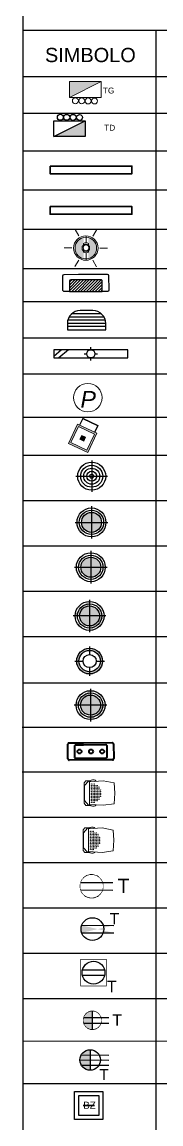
# Model space of a CAD drawing. Header units: metres. Extents: x -17 to 101, y 0 to 79.
# Drawn here: x 90.8 to 92.02, y 9.51 to 19.25 of the extents above; entities that cross this region are included whole.
import ezdxf
from ezdxf.enums import TextEntityAlignment as Align
from ezdxf.lldxf.tags import DXFTag

# ---------------------------------------------------------------- set-up
doc = ezdxf.new("R2010")
doc.units = ezdxf.units.M
doc.set_wipeout_variables(frame=1)
doc.linetypes.add('CONTINUA', pattern=[0])
doc.linetypes.add('HIDDEN2', pattern=[0.1875, 0.125, -0.0625])
for name, color, linetype in [('.', 40, 'Continuous'), ('IE-LEYENDA', 142, 'Continuous'), ('RED DE HUMO', 32, 'ACI')]:
    doc.layers.add(name, color=color, linetype=linetype)
for name, color, linetype, lineweight in [('A-DOOR', 31, 'Continuous', 18), ('ALUMBRADO', 1, 'Continuous', 30), ('alumbrado exterior', 3, 'Continuous', 15), ('Artefactos', 1, 'Continuous', 9), ('Capa1', 7, 'Continuous', 5), ('circ-alumb', 4, 'Continuous', 35), ('IE_ALIMENTADORES', 5, 'Continuous', 30), ('ROTULO', 253, 'Continuous', 0), ('TOMACORRIENTE', 5, 'HIDDEN2', 30)]:
    doc.layers.add(name, color=color, linetype=linetype, lineweight=lineweight)
doc.styles.add('ESC50', font='', dxfattribs={"height": 0.05})
doc.styles.get("Standard").update_dxf_attribs({"font": 'arial.ttf'})
doc.styles.add('style1', font='arial.ttf', dxfattribs={"height": 0.35})
doc.styles.get('ESC50').set_extended_font_data('Arial', italic=True)
tags = doc.linetypes.add('ACI', pattern='A,0.5,-0.2,["ACI",Standard,S=0.1,R=0,X=-0.1,Y=-0.05],-0.25', length=0.95).pattern_tags.tags
tags[6] = DXFTag(74, 10)

# ---------------------------------------------------------------- blocks, each defined once
blk = doc.blocks.new('TD ALUMBRADO 1')
at = {"layer": 'ALUMBRADO'}
h = blk.add_hatch(color=256, dxfattribs=at)
h.dxf.hatch_style = 1
h.paths.add_polyline_path([(-0.5, 0), (0, 0.25), (0, 0)])
at = {"layer": 'ALUMBRADO', "color": 5}
for points in [[(-0.5, 0), (0, 0.25), (0, 0), (-0.5, 0)], [(-0.5, 0), (-0.5, 0.25), (0, 0.25), (0, 0), (-0.5, 0)]]:
    blk.add_lwpolyline(points, dxfattribs=at)
for centre in [(-0.396537622926644, 0.3074199967925324), (-0.2949788085725231, 0.3065225337097672), (-0.1934199942184023, 0.3056250706260926), (-0.09186117986428144, 0.3047276075428726)]:
    blk.add_circle(centre, 0.04729619983800148, dxfattribs=at)
blk = doc.blocks.new('ADOSADO')
at = {"color": 1, "lineweight": 25}
blk.add_wipeout([(-0.6299999999998818, 0.01500000000002788), (0.6400000000001091, 0.01500000000002788), (0.640000000000109, 0.15499999999997316), (-0.6299999999998818, 0.15499999999997316)], dxfattribs=at).dxf.layer = 'ALUMBRADO'
at = {"layer": 'ALUMBRADO', "lineweight": 25}
for points in [[(0.005000000000113696, 0.1548397513166244), (0.005000000000113703, 0.2007146317242774)], [(-0.4959400231371216, 0.1549999999999728), (-0.6299999999998818, 0.04090080989395585)], [(-0.3793544383481735, 0.1549999999999728), (-0.543846375086201, 0.0150000000000273)], [(-0.1107146317241639, 0.08499999999999988), (-0.06483975131651082, 0.08499999999999988)], [(0.005000000000113679, -0.03071463172427767), (0.005000000000113678, 0.0151602486833754)], [(0.0748397513167382, 0.08499999999999991), (0.1207146317243912, 0.08499999999999988)]]:
    blk.add_lwpolyline(points, dxfattribs=at)
at = {"layer": 'ALUMBRADO', "color": 1, "lineweight": 25}
blk.add_lwpolyline([(-0.6299999999998818, 0.0150000000000273), (0.6400000000001091, 0.0150000000000273), (0.6400000000001091, 0.1549999999999727), (-0.6299999999998818, 0.1549999999999727)], close=True, dxfattribs=at)
at = {"layer": 'ALUMBRADO', "lineweight": 25}
blk.add_circle((0.005000000000113691, 0.08499999999999991), 0.06983975131662451, dxfattribs=at)
blk = doc.blocks.new('Tomacorriente con puesta a tierra')
at = {"layer": 'TOMACORRIENTE'}
blk.add_lwpolyline([(0.1110377097752152, 0.03787500199721568), (0.106470417827971, 0.04927411994091102), (0.1007366137026362, 0.06013338031526125), (0.09389911815708374, 0.07033380679115865), (0.0860328442233485, 0.07976364136155682), (0.07722397644477218, 0.08831956878558274), (0.06756902662011095, 0.09590784853193583), (0.05717377640007193, 0.1024453418197655), (0.04615211832141184, 0.1078604225045517), (0.0346248079764707, 0.1120937618291336), (0.02271814098963248, 0.1150989784419879), (0.01056256929603519, 0.116843146561022), (-0.001708728117129181, 0.1173071567153332), (-0.01396130434746794, 0.1164859251125705), (-0.02606091760578508, 0.1143884493380275), (-0.03787500199721562, 0.1110377097752152), (-0.04927411994091096, 0.106470417827971), (-0.06013338031526121, 0.1007366137026363), (-0.07033380679115861, 0.09389911815708377), (-0.0797636413615568, 0.08603284422334853), (-0.08831956878558272, 0.0772239764447722), (-0.09590784853193583, 0.06756902662011095), (-0.1024453418197655, 0.05717377640007192), (-0.1078604225045517, 0.04615211832141181), (-0.1120937618291337, 0.03462480797647064), (-0.1150989784419879, 0.02271814098963238), (-0.116843146561022, 0.01056256929603507), (-0.1173071567153332, -0.00170872811712933), (-0.1164859251125705, -0.01396130434746811), (-0.1143884493380275, -0.02606091760578528), (-0.1110377097752151, -0.03787500199721584), (-0.1064704178279709, -0.04927411994091119), (-0.1007366137026361, -0.06013338031526141), (-0.09389911815708361, -0.07033380679115882), (-0.08603284422334835, -0.07976364136155698), (-0.07722397644477201, -0.08831956878558288), (-0.06756902662011077, -0.09590784853193594), (-0.05717377640007178, -0.1024453418197655), (-0.04615211832141172, -0.1078604225045518), (-0.03462480797647059, -0.1120937618291337), (-0.02271814098963238, -0.1150989784419879), (-0.01056256929603513, -0.116843146561022), (0.001708728117129219, -0.1173071567153332), (0.01396130434746795, -0.1164859251125705), (0.02606091760578506, -0.1143884493380275), (0.03787500199721558, -0.1110377097752152), (0.0492741199409109, -0.106470417827971), (0.0601333803152611, -0.1007366137026363), (0.07033380679115848, -0.09389911815708386), (0.07976364136155663, -0.08603284422334867), (0.08831956878558253, -0.0772239764447724), (0.09590784853193564, -0.0675690266201112), (0.1024453418197653, -0.05717377640007224), (0.1078604225045516, -0.04615211832141219), (0.1120937618291335, -0.03462480797647111), (0.1150989784419878, -0.0227181409896329), (0.1168431465610219, -0.01056256929603565), (0.1173071567153332, 0.00170872811712869), (0.1164859251125706, 0.01396130434746743), (0.1143884493380276, 0.02606091760578455)], close=True, dxfattribs=at)
at = {"layer": 'TOMACORRIENTE', "color": 5, "linetype": 'CONTINUA', "style": 'style1', "text_generation_flag": 4}
blk.add_text('T', height=0.1466495011945881, rotation=180, dxfattribs=at).set_placement((0.3905651405155368, -0.06873926737971488))
blk.add_wipeout([(0.1110377097752152, 0.03787500199721572), (0.10647041782797101, 0.04927411994091102), (0.10073661370263626, 0.060133380315261276), (0.09389911815708374, 0.07033380679115869), (0.08603284422334852, 0.07976364136155678), (0.07722397644477218, 0.08831956878558278), (0.06756902662011095, 0.09590784853193585), (0.05717377640007192, 0.1024453418197655), (0.04615211832141185, 0.10786042250455175), (0.0346248079764707, 0.11209376182913361), (0.02271814098963248, 0.11509897844198791), (0.010562569296035192, 0.11684314656102196), (-0.001708728117129181, 0.1173071567153332), (-0.01396130434746794, 0.1164859251125705), (-0.026060917605785074, 0.11438844933802755), (-0.03787500199721564, 0.11103770977521521), (-0.049274119940910965, 0.10647041782797101), (-0.060133380315261206, 0.10073661370263631), (-0.07033380679115861, 0.0938991181570838), (-0.0797636413615568, 0.08603284422334856), (-0.08831956878558272, 0.07722397644477225), (-0.09590784853193582, 0.06756902662011094), (-0.10244534181976546, 0.05717377640007193), (-0.10786042250455176, 0.046152118321411806), (-0.11209376182913366, 0.03462480797647066), (-0.11509897844198791, 0.022718140989632374), (-0.11684314656102199, 0.010562569296035051), (-0.1173071567153332, -0.0017087281171293545), (-0.11648592511257047, -0.013961304347468118), (-0.11438844933802747, -0.026060917605785272), (-0.11103770977521513, -0.03787500199721586), (-0.10647041782797093, -0.04927411994091119), (-0.10073661370263616, -0.060133380315261414), (-0.09389911815708363, -0.07033380679115883), (-0.08603284422334836, -0.07976364136155698), (-0.07722397644477202, -0.08831956878558292), (-0.06756902662011077, -0.09590784853193593), (-0.05717377640007179, -0.10244534181976556), (-0.04615211832141173, -0.1078604225045518), (-0.034624807976470585, -0.11209376182913368), (-0.022718140989632384, -0.1150989784419879), (-0.01056256929603513, -0.11684314656102199), (0.0017087281171292187, -0.1173071567153332), (0.013961304347467953, -0.11648592511257047), (0.026060917605785074, -0.11438844933802757), (0.03787500199721559, -0.11103770977521522), (0.049274119940910896, -0.10647041782797104), (0.060133380315261116, -0.10073661370263634), (0.07033380679115848, -0.09389911815708388), (0.07976364136155663, -0.0860328442233487), (0.08831956878558254, -0.07722397644477241), (0.09590784853193564, -0.06756902662011119), (0.1024453418197653, -0.05717377640007226), (0.10786042250455158, -0.046152118321412194), (0.11209376182913354, -0.034624807976471106), (0.11509897844198778, -0.0227181409896329), (0.11684314656102195, -0.010562569296035662), (0.1173071567153332, 0.001708728117128716), (0.11648592511257057, 0.013961304347467424), (0.11438844933802765, 0.02606091760578455)]).dxf.layer = 'TOMACORRIENTE'
at = {"layer": 'TOMACORRIENTE', "color": 5, "linetype": 'CONTINUA'}
for p, q in [((-0.1107067390126758, 0.03883177443185559), (0.2197075970103469, 0.03883177443185559)), ((-0.1107067390126758, -0.03883177443185559), (0.2197075970103469, -0.03883177443185559))]:
    blk.add_line(p, q, dxfattribs=at)
blk = doc.blocks.new('tomac. 2.2')
at = {"layer": 'TOMACORRIENTE'}
h = blk.add_hatch(color=256, dxfattribs=at)
h.dxf.hatch_style = 1
edge = h.paths.add_edge_path()
edge.add_line((-0.1382838908707527, 0.04882255345836484), (0.2747331658806615, 0.04797810261055702))
edge.add_line((-0.1384823781713749, -0.04825667970879977), (0.2745346785800393, -0.04910113055666443))
edge = h.paths.add_edge_path()
edge.add_ellipse((0, 0), major_axis=(0.1039086571979169, 0.1034846228189911), ratio=0.9999999999980674, start_angle=475.6710418717467, end_angle=514.3289581281489)
edge.add_line((-0.1384823781718449, -0.04825667970879879), (0.1382838908709078, -0.04882255345840079))
edge.add_ellipse((0, 0), major_axis=(0.1039086571979169, 0.1034846228189911), ratio=0.9999999999980674, start_angle=655.6710418717317, end_angle=694.3289581281499)
edge.add_line((0.1384823781718441, 0.04825667970880128), (-0.1382838908709203, 0.04882255345836518))
at = {"layer": 'TOMACORRIENTE', "color": 5, "linetype": 'CONTINUA'}
for p, q in [((-0.1382838908707527, 0.04882255345836484), (0.2747331658806615, 0.04797810261055702)), ((-0.1384823781713749, -0.04825667970879977), (0.2745346785800393, -0.04910113055666443))]:
    blk.add_line(p, q, dxfattribs=at)
blk.add_ellipse((0, 0), major_axis=(0.1039086571979169, 0.1034846228189911), ratio=0.9999999999980672, start_param=5.497787143781172, end_param=11.78097245096076, dxfattribs=at)
at = {"layer": 'TOMACORRIENTE'}
blk.add_text('T', height=0.144, dxfattribs=at).set_placement((0.2215061874444473, 0.06264900922411698))
blk = doc.blocks.new('TOMACORRIENTE EN PISO')
at = {"layer": 'TOMACORRIENTE', "linetype": 'CONTINUA', "lineweight": 25}
blk.add_lwpolyline([(-0.1662499999999909, -0.1662500000001046), (0.1662499999999909, -0.1662500000001046), (0.1662499999999909, 0.1662499999999909), (-0.1662499999999909, 0.1662499999999909)], close=True, dxfattribs=at)
at = {"layer": 'TOMACORRIENTE', "color": 5, "linetype": 'CONTINUA', "style": 'style1', "text_generation_flag": 4}
blk.add_text('T', height=0.1466495011945881, rotation=179.8828537432622, dxfattribs=at).set_placement((0.2958880309386132, -0.2513272843575578))
at = {"linetype": 'CONTINUA', "lineweight": 25}
blk.add_wipeout([(-0.1662499999999909, -0.1662500000001046), (0.1662499999999909, -0.1662500000001046), (0.1662499999999909, 0.1662499999999909), (-0.1662499999999909, 0.1662499999999909)], dxfattribs=at).dxf.layer = 'TOMACORRIENTE'
at = {"layer": 'TOMACORRIENTE', "color": 5, "linetype": 'CONTINUA', "lineweight": 25}
for p, q in [((-0.1420529295278357, 0.03642857962017843), (0.1422007043208851, 0.03584739727386932)), ((-0.1429469183460697, -0.03274530097576189), (0.1428118222959256, -0.03332956064946302))]:
    blk.add_line(p, q, dxfattribs=at)
blk.add_ellipse((0, 0), major_axis=(0.1039086571979169, 0.1034846228189911), ratio=0.9999999999980672, start_param=5.497787143781172, end_param=11.78097245096076, dxfattribs=at)
blk = doc.blocks.new('*U28')
at = {"color": 2}
blk.add_lwpolyline([(-6.938893903907228e-18, -0.07058197215089557), (0, 0.07058197215089557)], dxfattribs=at)
blk = doc.blocks.new('*U29')
at = {"color": 0, "linetype": 'ByBlock', "lineweight": -2, "transparency": 16777216}
blk.add_blockref('*U28', (-0.03698911836055317, 1.246226080573407), dxfattribs=at)
for p, rotation in [((-0.3233873995355707, 1.083482873302389), 59.99999999999999), ((0.2471497740170132, 1.079569497111151), 299.9999999999999), ((-0.3256467883330222, 0.7540830825691167), 120), ((-0.04150789595545606, 0.5874264991068616), 180), ((0.2448903852195616, 0.7501697063778788), 239.9999999999999)]:
    blk.add_blockref('*U28', p, dxfattribs=dict(at, rotation=rotation))
blk = doc.blocks.new('A$C0124305E')
at = {"color": 114, "lineweight": 0}
blk.add_wipeout([(0.002259388797451344, 0.2974922509032759), (0.04919605317039201, 0.2977227911339744), (0.08292106847715121, 0.2865621955450325), (0.11839121383377313, 0.2740706199810229), (0.1539976485676788, 0.2559254111682573), (0.18184904169248217, 0.23698233576509187), (0.2078566014381611, 0.21445871207274358), (0.24765973544193037, 0.1663586355381219), (0.26818501571173625, 0.1299030982247693), (0.28013500261899266, 0.10058739425478003), (0.2945246177705546, 0.03622069944100992), (0.29540829923535605, -0.01645684611703746), (0.29000921076599734, -0.05484589053523525), (0.2810524736428836, -0.08790021472502657), (0.2733679060593618, -0.10828855968393192), (0.2622875822262859, -0.13170341902162414), (0.24915738709432572, -0.15407962198313718), (0.23549807505962272, -0.1733972486374457), (0.2154378858937381, -0.19680027139593587), (0.2029446121138473, -0.20914497249708502), (0.17442354118536726, -0.23250869371228478), (0.15283950026194904, -0.24662393790459308), (0.12581325504863008, -0.2607929317854478), (0.11393023014560565, -0.26593719428982876), (0.1010109838123547, -0.2708412273608071), (0.07614605580074951, -0.2783895539866148), (0.0491960523658377, -0.28394366091530104), (0.003696052543818784, -0.2875042208656666), (-0.0418039477972555, -0.2875042208656666), (-0.08515399630674976, -0.27368310205197327), (-0.11230043526882613, -0.26352063528968445), (-0.13623710835338143, -0.2518601347187806), (-0.16505111870988137, -0.23391977539042835), (-0.18998444856239796, -0.214193895556891), (-0.21762564936032622, -0.18624478734216704), (-0.23624452284261963, -0.16229071249970406), (-0.257981615259147, -0.12569870496197671), (-0.2771292845782803, -0.07681730068949022), (-0.28512379851454195, -0.04125726005906716), (-0.2888039474561811, 0.004995779134333356), (-0.2864663843167065, 0.041901201976533686), (-0.2815846093974876, 0.06958056002217128), (-0.2662576930893532, 0.11760672539898687), (-0.2464341667222063, 0.15662401994035935), (-0.20979998656208107, 0.2049349981137326), (-0.17824563524122822, 0.23402300949336385), (-0.1520769901080107, 0.2525659897473861), (-0.11589060588587258, 0.2719326277064633), (-0.04180394659011475, 0.29393521929232236)], dxfattribs=at).dxf.layer = 'Capa1'
at = {"layer": 'Capa1', "lineweight": 0, "true_color": 0xfecc66}
h = blk.add_hatch(color=31, dxfattribs=at)
edge = h.paths.add_edge_path()
edge.add_line((0.04919605288887385, 0.08599072657525564), (0.04919605304021379, 0.1951076067984107))
edge.add_ellipse((0, 0), major_axis=(0.1422800581706495, 0.1422800581706495), ratio=0.9999999984486516, start_angle=239.15203313530708, end_angle=390.84796677580715, ccw=False)
edge.add_line((0.04919605243485414, -0.1951076067984103), (0.049196052661864, -0.07599916709586974))
edge.add_line((0.04919605266186411, -0.07599916709586974), (0.04919605326722376, -0.0514901673421263))
edge.add_ellipse((0, 0), major_axis=(0.05035617673200633, 0.05035617673200633), ratio=0.999999992103755, start_angle=268.6947537270187, end_angle=361.305247230614)
edge.add_line((0.04919605281320394, 0.05149016855284572), (0.04919605288887391, 0.08599072657525542))
edge = h.paths.add_edge_path()
edge.add_line((-0.04180394772556617, -0.05765343829989433), (-0.04180394772556617, -0.07599916588515043))
edge.add_line((-0.04180394772556617, -0.07599916588515043), (-0.04180394780123614, -0.1968239310197533))
edge.add_ellipse((0, 0), major_axis=(0.1422800582034076, 0.1422800582034076), ratio=0.9999999980777246, start_angle=56.991011694615906, end_angle=213.0089881952459, ccw=False)
edge.add_line((-0.04180394704453649, 0.1968239310197534), (-0.04180394749855626, 0.08599072657525564))
edge.add_line((-0.0418039474985562, 0.08599072657525564), (-0.04180394757422617, 0.05765343829989455))
edge.add_ellipse((0, 0), major_axis=(0.05035617640502815, 0.05035617640502815), ratio=0.9999999986875031, start_angle=80.94550216335915, end_angle=189.0544977614403)
at = {"layer": 'Capa1', "color": 114, "lineweight": 0}
for p, q in [((0.003696052695158825, 0.09789589457213876), (0.003696052846498765, 0.2271843240596353)), ((-0.04180394757422623, 0.03389166910201324), (-0.0418039474985562, 0.08599072657525564)), ((0.04919605288887385, 0.08599072657525564), (0.04919605281320394, 0.03389166789129394)), ((-0.04180394772556617, -0.07599916588515043), (-0.04180394764989614, -0.02390010962262745)), ((0.003696052392479054, -0.08790433509275308), (0.003696052241139114, -0.2271843240596353)), ((0.04919605394825333, -0.02390010841190815), (0.04919605387258341, -0.07599916588515043))]:
    blk.add_line(p, q, dxfattribs=at)
for centre, radius in [((0, 0), 0.2272143878100906), ((0, 0), 0.2012143878100906), ((0, 0), 0.07121438781006095), ((0.003696052543818884, 0.004995779134333134), 0.05390011509880426)]:
    blk.add_circle(centre, radius, dxfattribs=at)
for start, end in [(60.67431455134843, 119.3256852626295), (240.6743145513485, 299.3256852626295)]:
    blk.add_arc((0.003696052543818884, 0.004995779134333134), 0.09290011509880426, start, end, dxfattribs=at)
at = {"rotation": 89.99999999999999}
blk.add_blockref('*U29', (0.9168262898401341, 0.03924850715800443), dxfattribs=at)
blk = doc.blocks.new('LUM PARED')
at = {"layer": 'ALUMBRADO'}
h = blk.add_hatch(dxfattribs=at)
h.set_pattern_fill('ANSI31', color=5, scale=2.5)
h.set_pattern_definition([(45, (0, 0.8839698251096024), (-0.2209708691207961, 0.2209708691207961), [])])
edge = h.paths.add_edge_path()
edge.add_line((-2.468195450446842, 0), (2.468195450446842, 0))
edge.add_line((2.468195450446842, 0), (2.468195450446842, 1.567939650219216))
edge.add_arc((2.268195450446854, 1.567939650219216), 0.1999999999999886, 0, 90)
edge.add_line((2.268195450446854, 1.767939650219205), (-2.268195450446854, 1.767939650219205))
edge.add_arc((-2.268195450446854, 1.567939650219216), 0.1999999999999886, 90, 180)
edge.add_line((-2.468195450446842, 1.567939650219216), (-2.468195450446842, 0))
at = {"layer": 'ALUMBRADO', "color": 5}
for points in [[(-1.077558463617265, 1.767939650219205), (-2.268195450446854, 1.767939650219205, 0.414213562373095), (-2.468195450446842, 1.567939650219216), (-2.468195450446842, 0), (-3.250369740128178, 0, -0.414213562373095), (-3.450369740128167, 0.1999999999999886), (-3.450369740128167, 2.407037934424636, -0.414213562373095), (-3.250369740128178, 2.607037934424625), (-1.107544794738601, 2.607037934424625), (3.250369740128178, 2.607037934424625, -0.414213562373095), (3.450369740128167, 2.407037934424636), (3.450369740128167, 0.1999999999999886, -0.414213562373095), (3.250369740128178, 0), (2.468195450446842, 0), (2.468195450446842, 1.567939650219216, 0.414213562373095), (2.268195450446854, 1.767939650219205)], [(-2.468195450446842, 0), (2.468195450446842, 0), (2.468195450446842, 1.567939650219216, 0.414213562373095), (2.268195450446854, 1.767939650219205), (-2.268195450446854, 1.767939650219205, 0.414213562373095), (-2.468195450446842, 1.567939650219216)]]:
    blk.add_lwpolyline(points, format="xyb", close=True, dxfattribs=at)
blk = doc.blocks.new('LED')
at = {"layer": 'ALUMBRADO'}
h = blk.add_hatch(color=256, dxfattribs=at)
h.dxf.hatch_style = 1
edge = h.paths.add_edge_path(flags=17)
edge.add_arc((0, 0), 0.1346349623606796, 0, 360)
edge = h.paths.add_edge_path()
edge.add_arc((0, 0), 0.1617757544291456, 0, 360)
for points in [[(0, 0.1848241024424624), (0, 0.08244033697331493)], [(-0.1848241024424624, 0), (-0.08244033697331493, 0)], [(0.08244033697331493, 0), (0.1848241024424624, 0)], [(0, -0.08244033697331493), (0, -0.1848241024424624)]]:
    blk.add_lwpolyline(points, dxfattribs=at)
at = {"layer": 'ALUMBRADO', "linetype": 'CONTINUA', "ltscale": 0.003}
for radius in [0.1617757544291456, 0.1346349623606796, 0.08244033697331495]:
    blk.add_circle((0, 0), radius, dxfattribs=at)
blk = doc.blocks.new('LED PASILLO')
at = {"layer": 'ALUMBRADO'}
h = blk.add_hatch(color=202, dxfattribs=at)
h.dxf.hatch_style = 1
edge = h.paths.add_edge_path()
edge.add_line((0, 0.1375511748460667), (0, -0.1375511748460667))
edge.add_line((-0.1375511748460667, 0), (0.1375511748460667, 0))
edge = h.paths.add_edge_path()
edge.add_line((-4.547473508864641e-13, 0), (0, 0.0845485156110044))
edge.add_arc((0, 2.273736754432321e-13), 0.08454851561089072, 90, 180)
edge.add_line((-0.0845485156110044, 2.273736754432321e-13), (-4.547473508864641e-13, 0))
edge = h.paths.add_edge_path()
edge.add_line((0.08454851561077703, 0), (-4.547473508864641e-13, 0))
edge.add_line((-4.547473508864641e-13, 0), (0, -0.08454851561066334))
edge.add_arc((0, 2.273736754432321e-13), 0.08454851561089072, 270, 359.9999999998459)
at = {"layer": 'ALUMBRADO', "color": 202}
for points in [[(0, 0.1375511748460667), (0, -0.1375511748460667)], [(-0.1375511748460667, 0), (0.1375511748460667, 0)]]:
    blk.add_lwpolyline(points, dxfattribs=at)
for radius in [0.1222244454256497, 0.1028454190172301, 0.08454851561067347]:
    blk.add_circle((0, 0), radius, dxfattribs=at)
blk = doc.blocks.new('LED SUM')
at = {"layer": 'ALUMBRADO', "color": 44}
for p, q in [((0, 0.1375511748460667), (0, -0.1375511748460667)), ((-0.1375511748460667, 0), (0.1375511748461804, 0))]:
    blk.add_line(p, q, dxfattribs=at)
for radius in [0.1222244454256497, 0.09603158152843108, 0.06983871763121244, 0.04364585373399379, 0.01745298983677515]:
    blk.add_circle((0, 0), radius, dxfattribs=at)
blk = doc.blocks.new('LED CENTRAL')
at = {"layer": 'ALUMBRADO'}
h = blk.add_hatch(color=5, dxfattribs=at)
h.dxf.hatch_style = 1
edge = h.paths.add_edge_path()
edge.add_arc((0, 0), 0.08454851561067347, 0, 360)
at = {"layer": 'ALUMBRADO', "color": 5}
for points in [[(0, 0.1375511748460667), (0, -0.1375511748460667)], [(-0.1375511748460667, 0), (0.1375511748461804, 0)]]:
    blk.add_lwpolyline(points, dxfattribs=at)
for radius in [0.1222244454256497, 0.1028454190172301, 0.08454851561067347]:
    blk.add_circle((0, 0), radius, dxfattribs=at)
blk = doc.blocks.new('LUM PARED 20 W')
at = {"layer": 'ALUMBRADO', "color": 6}
blk.add_lwpolyline([(-0.05000000000001137, -0.1499999999999999), (0.05000000000001137, -0.1499999999999999, 0.414213562373095), (0.1500000000000057, -0.04999999999999982), (0.1500000000000057, 0), (-0.1500000000000057, 0), (-0.1500000000000057, -0.04999999999999982, 0.414213562373095)], format="xyb", close=True, dxfattribs=at)
for points in [[(-0.1500000000000057, -0.02499999999999991), (0.1500000000000057, -0.02499999999999991)], [(-0.1500000000000057, -0.04999999999999982), (0.1500000000000057, -0.04999999999999982)], [(-0.1468245836551887, -0.07499999999999973), (0.1468245836551603, -0.07499999999999973)], [(-0.1366025403784477, -0.09999999999999964), (0.1366025403784192, -0.09999999999999964)], [(-0.1161437827766463, -0.1249999999999996), (0.1161437827765894, -0.1249999999999996)]]:
    blk.add_lwpolyline(points, dxfattribs=at)
blk = doc.blocks.new('REFLECTOR NEOS')
at = {"layer": 'Artefactos', "color": 5, "lineweight": 20, "ltscale": 0.1}
for points in [[(-0.2473198585212231, -0.0061899148859092), (-0.2473198585212231, 0.2862664647400379), (-0.1969460509717464, 0.345210631377995), (-0.0609561912715435, 0.345067547634244), (-0.0451450292021036, 0.3557428186759353), (-0.013092752546072, 0.3662127954885364), (0.0347845554351807, 0.3662127954885364), (0.0682792514562607, 0.355537524446845), (0.0873774699866772, 0.3397299125790596), (0.0881212763488293, 0.3289139606058598)], [(-0.0653250627219677, 0.3183615449815988), (-0.0653250627219677, 0.3354374086484313), (-0.1275156326591968, 0.3354374086484313), (-0.238332461565733, 0.2062081564217806), (-0.238332461565733, -0.0061899148859084)], [(-0.0941041521728039, 0.3163824239745736), (-0.0941041521728039, -0.3287622537463903), (0.2936160452663898, -0.3554255468770862), (0.6030848622322083, -0.29322156496346), (0.6279805079102517, -0.0061899148859084), (0.6030848622322083, 0.2968359785154462), (0.2936160452663898, 0.3430457171052694), (-0.0941041521728039, 0.3163824239745736)], [(-0.2473198585212231, -0.0061899148859075), (-0.2473198585212231, -0.2986462945118546), (-0.1969460509717464, -0.3575904611498117), (-0.0609561912715435, -0.3574473774060607), (-0.0451450292021036, -0.368122648447752), (-0.013092752546072, -0.3785926252603531), (0.0347845554351807, -0.3785926252603531), (0.0682792514562607, -0.3679173542186618), (0.0873774699866772, -0.3521097423508763), (0.0881212763488293, -0.3412937903776765)], [(-0.0653250627219677, -0.3307413747534156), (-0.0653250627219677, -0.347817238420248), (-0.1275156326591968, -0.347817238420248), (-0.238332461565733, -0.2185879861935973), (-0.238332461565733, -0.0061899148859084)]]:
    blk.add_lwpolyline(points, dxfattribs=at)
for centre in [(-0.04481216147542, 0.2575377933681011), (-0.04481216147542, 0.2143390290439129), (-0.04481216147542, 0.1717996932566166), (-0.04481216147542, 0.1282214466482401), (-0.04481216147542, 0.08534617628902201), (-0.04481216147542, 0.0429748073220253), (-0.04481216147542, 0), (0, 0.2575377933681011), (0, 0.2143390290439129), (0, 0.1717996932566166), (0, 0.1282214466482401), (0, 0.08534617628902201), (0, 0.0429748073220253), (0, 0), (0.0006379932165146, 0.2582034431397915), (0.042981393635273, 0.258421178907156), (0.0439106449484825, 0.2575377933681011), (0.0439106449484825, 0.2143390290439129), (0.0439106449484825, 0.1717996932566166), (0.0439106449484825, 0.1282214466482401), (0.0439106449484825, 0.08534617628902201), (0.0439106449484825, 0.0429748073220253), (0.0439106449484825, 0), (0.0878212936222553, 0.2143390290439129), (0.0878212936222553, 0.1717996932566166), (0.0878212936222553, 0.1282214466482401), (0.0878212936222553, 0.08534617628902201), (0.0878212936222553, 0.0429748073220253), (0.0878212936222553, 0), (0.130996860563755, 0.2143390290439129), (0.130996860563755, 0.1717996932566166), (0.130996860563755, 0.1282214466482401), (0.130996860563755, 0.08534617628902201), (0.130996860563755, 0.0429748073220253), (0.130996860563755, 0), (0.1748936381191015, 0.1717996932566166), (0.1748936381191015, 0.1282214466482401), (0.1748936381191015, 0.08534617628902201), (0.1748936381191015, 0.0429748073220253), (0.1748936381191015, 0), (0.2184436805546284, 0.08534617628902201), (0.2184436805546284, 0.0429748073220253), (0.2184436805546284, 0), (-0.04481216147542, -0.0438955184072256), (-0.04481216147542, -0.0877910368144512), (-0.04481216147542, -0.1298575755208731), (-0.04481216147542, -0.1728386040776968), (-0.04481216147542, -0.2158134113997221), (-0.04481216147542, -0.2594787515699863), (0, -0.0438955184072256), (0, -0.0877910368144512), (0, -0.1298575755208731), (0, -0.1728386040776968), (0, -0.2158134113997221), (0, -0.2594787515699863), (0.0439106449484825, -0.0438955184072256), (0.0439106449484825, -0.0877910368144512), (0.0439106449484825, -0.1298575755208731), (0.0439106449484825, -0.1728386040776968), (0.0439106449484825, -0.2158134113997221), (0.0439106449484825, -0.2594787515699863), (0.0878212936222553, -0.0438955184072256), (0.0878212936222553, -0.0877910368144512), (0.0878212936222553, -0.1298575755208731), (0.0878212936222553, -0.1728386040776968), (0.0878212936222553, -0.2158134113997221), (0.130996860563755, -0.0438955184072256), (0.130996860563755, -0.0877910368144512), (0.130996860563755, -0.1298575755208731), (0.130996860563755, -0.1728386040776968), (0.130996860563755, -0.2158134113997221), (0.1748936381191015, -0.0438955184072256), (0.1748936381191015, -0.0877910368144512), (0.1748936381191015, -0.1298575755208731), (0.1748936381191015, -0.1728386040776968), (0.2184436805546284, -0.0438955184072256), (0.2184436805546284, -0.0877910368144512)]:
    blk.add_circle(centre, 0.0048623495577625, dxfattribs=at)
blk = doc.blocks.new('llum')
at = {"layer": 'Artefactos', "lineweight": 9, "xscale": 0.75, "yscale": 0.75, "zscale": 0.75, "rotation": 270}
blk.add_blockref('REFLECTOR NEOS', (0.0025746367225494, 0.0012141387487726), dxfattribs=at)
blk = doc.blocks.new('IDROBOX')
at = {"layer": 'TOMACORRIENTE'}
blk.add_lwpolyline([(0.1388936455050498, 0.04705987079239549), (0.133213675606612, 0.06132041121850307), (0.1260741888017947, 0.07490911238721765), (0.1175534068015622, 0.08767709364474285), (0.1077446850767956, 0.09948446631688057), (0.09675549003532069, 0.1102018663574427), (0.08470622159757113, 0.1197118716891055), (0.0717288940702474, 0.1279102887031058), (0.05796568976916205, 0.1347072938272049), (0.04356740124080716, 0.140028417650683), (0.02869177914749343, 0.1438153608277162), (0.01350180391773392, 0.1460266328160742), (-0.001836099901311172, 0.1466380064573514), (-0.01715388702564269, 0.1456427834139049), (-0.03228373257388739, 0.1430518675576877), (-0.0470598707922818, 0.1388936455049361), (-0.06132041121850307, 0.1332136756067257), (-0.07490911238710396, 0.126074188801681), (-0.08767709364474285, 0.1175534068015622), (-0.09948446631688057, 0.1077446850767956), (-0.1102018663575564, 0.09675549003532069), (-0.1197118716891055, 0.08470622159768482), (-0.1279102887031058, 0.0717288940702474), (-0.1347072938272049, 0.05796568976916205), (-0.140028417650683, 0.04356740124080716), (-0.1438153608276025, 0.02869177914749343), (-0.1460266328160742, 0.01350180391762024), (-0.1466380064573514, -0.001836099901311172), (-0.1456427834139049, -0.01715388702564269), (-0.1430518675576877, -0.03228373257388739), (-0.1388936455050498, -0.04705987079239549), (-0.133213675606612, -0.06132041121850307), (-0.1260741888017947, -0.07490911238721765), (-0.1175534068015622, -0.08767709364474285), (-0.1077446850767956, -0.09948446631688057), (-0.09675549003532069, -0.1102018663574427), (-0.08470622159757113, -0.1197118716891055), (-0.0717288940702474, -0.1279102887031058), (-0.05796568976916205, -0.1347072938272049), (-0.04356740124080716, -0.140028417650683), (-0.02869177914749343, -0.1438153608277162), (-0.01350180391773392, -0.1460266328160742), (0.001836099901311172, -0.1466380064573514), (0.01715388702564269, -0.1456427834139049), (0.03228373257388739, -0.1430518675576877), (0.0470598707922818, -0.1388936455049361), (0.06132041121850307, -0.1332136756067257), (0.07490911238710396, -0.126074188801681), (0.08767709364474285, -0.1175534068015622), (0.09948446631688057, -0.1077446850767956), (0.1102018663575564, -0.09675549003532069), (0.1197118716891055, -0.08470622159768482), (0.1279102887031058, -0.0717288940702474), (0.1347072938272049, -0.05796568976916205), (0.140028417650683, -0.04356740124080716), (0.1438153608276025, -0.02869177914749343), (0.1460266328160742, -0.01350180391762024), (0.1466380064573514, 0.001836099901311172), (0.1456427834139049, 0.01715388702564269), (0.1430518675576877, 0.03228373257388739)], close=True, dxfattribs=at)
at = {"layer": 'TOMACORRIENTE', "color": 5, "linetype": 'CONTINUA', "style": 'style1', "text_generation_flag": 4}
blk.add_text('T', height=0.1833118764932351, rotation=179.8828537432626, dxfattribs=at).set_placement((0.4880297259910549, -0.08692208487730113))
blk.add_wipeout([(0.13889364550486924, 0.04705987079237284), (0.13321367560661188, 0.06132041121849102), (0.12607418880165386, 0.07490911238717857), (0.11755340680146395, 0.08767709364481291), (0.10774468507672451, 0.09948446631686336), (0.09675549003525874, 0.11020186635748358), (0.08470622159757789, 0.11971187168906816), (0.07172889407015665, 0.12791028870310794), (0.0579656897690659, 0.13470729382716778), (0.04356740124076398, 0.14002841765074397), (0.028691779147402587, 0.14381536082770857), (0.013501803917560614, 0.14602663281614586), (-0.001836099901437112, 0.1466380064574122), (-0.017153887025686928, 0.1456427834139557), (-0.03228373257400252, 0.14305186755770438), (-0.04705987079243285, 0.13889364550496308), (-0.061320411218551016, 0.13321367560670577), (-0.07490911238723862, 0.12607418880174776), (-0.0876770936448729, 0.11755340680155785), (-0.09948446631692344, 0.10774468507681839), (-0.11020186635754363, 0.09675549003535266), (-0.11971187168912827, 0.08470622159767172), (-0.12791028870316798, 0.07172889407025046), (-0.13470729382722793, 0.05796568976915972), (-0.14002841765080412, 0.043567401240857784), (-0.1438153608277687, 0.02869177914749632), (-0.14602663281620598, 0.013501803917654265), (-0.14663800645747233, -0.0018360999013434798), (-0.14564278341401582, -0.01715388702559334), (-0.14305186755776436, -0.03228373257390893), (-0.13889364550502312, -0.04705987079233928), (-0.13321367560676575, -0.061320411218457466), (-0.1260741888018077, -0.07490911238714501), (-0.11755340680161776, -0.08767709364477935), (-0.10774468507687826, -0.09948446631682986), (-0.09675549003541249, -0.11020186635745), (-0.08470622159773161, -0.11971187168903452), (-0.07172889407031043, -0.12791028870307428), (-0.0579656897692197, -0.13470729382713412), (-0.04356740124091778, -0.14002841765071028), (-0.028691779147556416, -0.1438153608276748), (-0.01350180391771448, -0.14602663281611214), (0.0018360999012832135, -0.14663800645737848), (0.017153887025532995, -0.14564278341392198), (0.032283732573848575, -0.14305186755767063), (0.04705987079227885, -0.13889364550492936), (0.06132041121839698, -0.133213675606672), (0.07490911238708456, -0.1260741888017141), (0.0876770936447188, -0.11755340680152424), (0.0994844663167693, -0.10774468507678481), (0.11020186635738946, -0.09675549003531916), (0.11971187168897408, -0.08470622159763827), (0.12791028870301382, -0.07172889407021718), (0.13470729382707378, -0.057965689769126444), (0.14002841765065, -0.04356740124082456), (0.14381536082761456, -0.028691779147463237), (0.14602663281605197, -0.013501803917621291), (0.1466380064573184, 0.0018360999013764534), (0.14564278341386197, 0.017153887025626202), (0.14305186755761062, 0.03228373257394174)]).dxf.layer = 'TOMACORRIENTE'
at = {"layer": 'TOMACORRIENTE'}
h = blk.add_hatch(color=256, dxfattribs=at)
h.dxf.hatch_style = 1
edge = h.paths.add_edge_path()
edge.add_line((0, 0.146564818941215), (0, -0.146564818941215))
h.paths.add_polyline_path([(-6.938893903907228e-18, 0.1465648189413267), (-0.001836099901437009, 0.1466380064574122), (-0.01715388702568663, 0.1456427834139558), (-0.03228373257400237, 0.1430518675577042), (-0.04705987079243271, 0.138893645504963), (-0.06132041121855099, 0.1332136756067058), (-0.07490911238723864, 0.1260741888017478), (-0.08767709364487303, 0.1175534068015577), (-0.09948446631692329, 0.1077446850768185), (-0.1102018663575436, 0.09675549003535257), (-0.1197118716891282, 0.08470622159767169), (-0.127910288703168, 0.07172889407025043), (-0.1347072938272279, 0.05796568976915988), (-0.140028417650804, 0.04356740124085764), (-0.1438153608277686, 0.02869177914749634), (-0.1460266328162059, 0.01350180391765432), (-0.1466380064574723, -0.001836099901343389), (-0.1456427834140157, -0.01715388702559327), (-0.1430518675577643, -0.03228373257390894), (-0.138893645505023, -0.04705987079233934), (-0.1332136756067657, -0.0613204112184575), (-0.1260741888018075, -0.07490911238714507), (-0.1175534068016177, -0.0876770936447793), (-0.1077446850768784, -0.09948446631682961), (-0.09675549003541253, -0.1102018663574499), (-0.08470622159773142, -0.1197118716890347), (-0.07172889407031023, -0.1279102887030743), (-0.05796568976921959, -0.1347072938271342), (-0.04356740124091781, -0.1400284176507101), (-0.02869177914755622, -0.1438153608276748), (-0.01350180391771427, -0.1460266328161121), (0, -0.1465648189412991)])
at = {"layer": 'TOMACORRIENTE', "color": 5, "linetype": 'CONTINUA'}
for p, q in [((-0.1382838908707527, 0.04882255345842168), (0.2747331658806615, 0.04797810261050017)), ((-0.1384823781713749, -0.04825667970885661), (0.2745346785800393, -0.04910113055666443))]:
    blk.add_line(p, q, dxfattribs=at)
blk.add_lwpolyline([(0, 0.146564818941215), (0, -0.146564818941215)], dxfattribs=at)
blk = doc.blocks.new('TOMACOR TRIFASICO')
at = {"layer": 'TOMACORRIENTE', "linetype": 'CONTINUA'}
h = blk.add_hatch(color=256, dxfattribs=at)
h.dxf.hatch_style = 1
edge = h.paths.add_edge_path()
edge.add_line((0, 0.169150990730941), (0, -0.169150990730941))
h.paths.add_polyline_path([(0, 0.169150990730925, 0.4142135623730951), (-0.169150990730925, 0, 0.4142135623730951), (0, -0.169150990730925)])
at = {"layer": 'TOMACORRIENTE', "color": 5, "linetype": 'CONTINUA'}
for p, q in [((-0.1691506371766991, 0.0003458438256984664), (0.3097209200634552, -0.000633252523698502)), ((-0.1476185165779498, 0.08258832380295189), (0.3097209200634552, 0.08165325182767447)), ((-0.1452030211803503, -0.08676485639557541), (0.3097209200634552, -0.08769498967103573))]:
    blk.add_line(p, q, dxfattribs=at)
at = {"layer": 'TOMACORRIENTE', "linetype": 'CONTINUA'}
blk.add_lwpolyline([(0, 0.169150990730941), (0, -0.169150990730941)], dxfattribs=at)
blk.add_circle((0, 0), 0.169150990730925, dxfattribs=at)
at = {"layer": 'TOMACORRIENTE', "color": 5, "linetype": 'CONTINUA', "style": 'style1', "text_generation_flag": 4}
blk.add_text('T', height=0.1833118764932351, rotation=179.8828537432626, dxfattribs=at).set_placement((0.3044391372752671, -0.3321718372726536))
blk = doc.blocks.new('CAJ A DE PASO EMT')
at = {"layer": 'alumbrado exterior'}
blk.add_circle((0, 0), 0.2018504002154765, dxfattribs=at)
at = {"layer": 'IE-LEYENDA', "color": 7, "style": 'ESC50'}
blk.add_text('P', height=0.2348892726867098, dxfattribs=at).set_placement((0.005606623600897365, -0.1395406398356158), align=Align.CENTER)
blk = doc.blocks.new('REFLECTOR DE 10W')
at = {"layer": '.', "true_color": 0xf8d731}
h = blk.add_hatch(color=40, dxfattribs=at)
h.dxf.hatch_style = 1
h.paths.add_polyline_path([(-0.05064062662694369, 0.07500000000000284), (-0.2006406266269209, 0.07500000000000284), (-0.2006406266268641, -0.07499999999998865), (-0.05064062662694369, -0.07499999999999574)])
h.paths.add_polyline_path([(-0.06254751661577984, -0.06309311001115958), (-0.1887337366380279, -0.06309311001115248), (-0.1887337366380848, 0.06309311001116669), (-0.06254751661577984, 0.06309311001116669)], flags=16)
h.paths.add_polyline_path([(-0.1111876031453107, 0.0144530234816429), (-0.1111876031453107, -0.0144530234816358), (-0.1400936501084971, -0.0144530234816287), (-0.1400936501085539, 0.0144530234816429)], flags=0)
at = {"layer": '.'}
h = blk.add_hatch(color=5, dxfattribs=at)
h.dxf.hatch_style = 1
h.paths.add_polyline_path([(-0.1400936501085539, 0.0144530234816429), (-0.1400936501084971, -0.01445302348162869), (-0.1111876031453107, -0.01445302348163579), (-0.1111876031453107, 0.0144530234816429)])
at = {"layer": 'alumbrado exterior', "color": 40, "true_color": 0xf8d731}
for points in [[(-0.2006406266269209, 0.07500000000000284), (-0.05064062662694369, 0.07500000000000284), (-0.05064062662694369, -0.07499999999999574), (-0.2006406266268641, -0.07499999999998863)], [(-0.1887337366380848, 0.06309311001116669), (-0.06254751661577984, 0.06309311001116669), (-0.06254751661577984, -0.06309311001115958), (-0.1887337366380279, -0.06309311001115248)]]:
    blk.add_lwpolyline(points, close=True, dxfattribs=at)
at = {"layer": 'alumbrado exterior', "color": 5}
blk.add_lwpolyline([(-0.1400936501085539, 0.0144530234816429), (-0.1111876031453107, 0.0144530234816429), (-0.1111876031453107, -0.0144530234816358), (-0.1400936501084971, -0.01445302348162869)], close=True, dxfattribs=at)
at = {"layer": 'alumbrado exterior'}
for points in [[(-0.05064062662694369, 0.06056938561071945), (0.003641253811963452, 0.06056938561071945), (0.003641253811963452, -0.06056938561071945), (-0.05064062662694369, -0.06056938561071945)], [(-0.05064062662694369, 0.05692813179873468), (0, 0.05692813179873468), (0, -0.05692813179874179), (-0.05064062662694369, -0.05692813179873468)]]:
    blk.add_lwpolyline(points, dxfattribs=at)
blk = doc.blocks.new('buzon')
at = {"layer": 'IE_ALIMENTADORES', "color": 32, "true_color": 0xcd6928}
for points in [[(-0.5, 0.5), (0.5, 0.5), (0.5, -0.5), (-0.5, -0.5)], [(-0.3500000000000227, 0.3500000000000014), (0.3500000000000227, 0.3500000000000014), (0.3500000000000227, -0.3500000000000014), (-0.3500000000000227, -0.3500000000000014)], [(-0.2000000000000455, 0), (0.2000000000000455, 0), (0.2000000000000455, 0), (-0.2000000000000455, 0)]]:
    blk.add_lwpolyline(points, close=True, dxfattribs=at)
at = {"layer": 'IE_ALIMENTADORES', "insert": (-0.2000516474197083, 0.1336022139374191), "char_height": 0.25, "attachment_point": 1}
blk.add_mtext_dynamic_manual_height_columns('BZ', width=1.917729764342336, gutter_width=12.5, heights=[0], dxfattribs=at)
blk = doc.blocks.new('41')
at = {"layer": 'Artefactos', "color": 6, "lineweight": 20, "ltscale": 0.1}
for points in [[(125.8320630113758, 244.0004606562483), (125.8320561719415, 244.073305934289), (125.8446019433035, 244.0879889743425), (125.8784744138984, 244.0879565152066), (125.8824124216306, 244.0906158903503), (125.8903957844798, 244.0932245104543), (125.9023211041333, 244.0932256301211), (125.9106642405028, 244.0905674080525), (125.9154216103226, 244.086630481588), (125.915607131173, 244.0839364526783)], [(125.8773868363185, 244.0813044597045), (125.8773864369795, 244.0855577300151), (125.8618959581451, 244.0855562756159), (125.8342966324999, 244.053365154513), (125.8343015996771, 244.0004608664291)], [(125.870233650552, 243.9201176531864), (125.8702185630895, 244.080810825567), (125.966791608474, 244.0874612080647), (126.0438758132558, 244.0719746258542), (126.0500835539379, 244.0004811261706), (126.0438896124413, 243.9250026026427), (125.966807943041, 243.9134854052688), (125.870233650552, 243.9201176531864)], [(125.8320630113758, 244.0004606562483), (125.8320698508101, 243.9276153782076), (125.8446183791286, 243.9129346942548), (125.8784908430312, 243.9129735139544), (125.8824293500708, 243.9103148783358), (125.8904132026253, 243.9077077573917), (125.9023385222787, 243.9077088770585), (125.9106811593409, 243.9103686657523), (125.9154377898018, 243.9143064854851), (125.9156228047648, 243.9170005491844)], [(125.8774020163492, 243.9196253651141), (125.8774024156882, 243.9153720948036), (125.8619119368538, 243.9153706404044), (125.8343065668543, 243.9475565783451), (125.8343015996771, 244.0004608664291)]]:
    blk.add_lwpolyline(points, dxfattribs=at)
for centre in [(125.8824978733651, 244.0635547860277), (125.89365972378, 244.0635558340125), (125.9045970237093, 244.0635568609143), (125.8824988945301, 244.0526785868164), (125.8824998995462, 244.0419743861006), (125.8825009047078, 244.0312686357945), (125.882501888483, 244.0207906673803), (125.882502915031, 244.0098571351824), (125.882503941579, 243.9989236029845), (125.8825049465951, 243.9882194022688), (125.8825059374991, 243.9776655064799), (125.893660744945, 244.0526796348012), (125.8936617499611, 244.0419754340854), (125.8936627551227, 244.0312696837793), (125.8936637388979, 244.020791715365), (125.8936647654459, 244.0098581831672), (125.8936657919939, 243.9989246509693), (125.89366679701, 243.9882204502536), (125.893667787914, 243.9776665544647), (125.9045980448744, 244.0526806617029), (125.9045990498905, 244.0419764609872), (125.9046000550521, 244.0312707106811), (125.9046010388273, 244.0207927422668), (125.9046020653753, 244.0098592100689), (125.9046030919233, 243.9989256778711), (125.9046040969394, 243.9882214771553), (125.9046050878434, 243.9776675813664), (125.9155353457316, 244.0526816886048), (125.9155363507477, 244.041977487889), (125.9155373559093, 244.031271737583), (125.9155383396845, 244.0207937691686), (125.9155393662325, 244.0098602369708), (125.9155403927805, 243.9989267047729), (125.9155413977966, 243.9882225040571), (125.9155423887006, 243.9776686082683), (125.9262895518202, 244.0526826983159), (125.9262905568363, 244.0419784976001), (125.9262915619979, 244.0312727472941), (125.9262925457731, 244.0207947788797), (125.9262935723211, 244.0098612466819), (125.9262945988691, 243.998927714484), (125.9262956038852, 243.9882235137683), (125.9262965947892, 243.9776696179794), (125.9372244026638, 244.0419795241776), (125.9372254078254, 244.0312737738715), (125.9372263916006, 244.0207958054572), (125.9372274181486, 244.0098622732594), (125.9372284446966, 243.9989287410615), (125.9372294497127, 243.9882245403457), (125.9372304406167, 243.9776706445568), (125.9480738723564, 244.0207968239259), (125.9480748989044, 244.009863291728), (125.9480759254524, 243.9989297595301), (125.9480769304685, 243.9882255588144), (125.9480779213725, 243.9776716630255), (125.8825069401874, 243.9669860985135), (125.8825079593157, 243.9561315926389), (125.8825089541478, 243.9455358595349), (125.8825099644014, 243.934775875423), (125.8936687906024, 243.9669871464983), (125.8936698097306, 243.9561326406237), (125.8936708045627, 243.9455369075197), (125.8936718148163, 243.9347769234078), (125.8938307422638, 243.9346111377297), (125.9043776767154, 243.9345578941738), (125.9046060905317, 243.9669881734001), (125.9046071096599, 243.9561336675255), (125.904608104492, 243.9455379344215), (125.9046091147457, 243.9347779503095), (125.9155433913889, 243.9669892003019), (125.9155444105172, 243.9561346944273), (125.9155454053493, 243.9455389613233), (125.9262975974775, 243.9669902100131), (125.9262986166058, 243.9561357041384), (125.9262996114379, 243.9455399710344), (125.9372314433051, 243.9669912365905), (125.9372324624333, 243.9561367307159)]:
    blk.add_circle(centre, 0.001211118073335838, dxfattribs=at)
blk = doc.blocks.new('411')
at = {"layer": 'ALUMBRADO'}
h = blk.add_hatch(color=1, dxfattribs=at)
h.dxf.hatch_style = 1
edge = h.paths.add_edge_path()
edge.add_line((114.3034443857643, 245.2664994032348), (114.0733075151293, 245.2664994032348))
edge.add_line((114.1883759504468, 245.3815678385523), (114.1883759504468, 245.1514309679173))
edge = h.paths.add_edge_path()
edge.add_line((114.1883759504468, 245.2664994032351), (114.2591050111812, 245.2664994032348))
edge.add_arc((114.188375950447, 245.2664994032348), 0.07072906073429065, -1.272221872585407e-14, 89.99999999999999)
edge.add_line((114.188375950447, 245.3372284639692), (114.1883759504468, 245.2664994032351))
edge = h.paths.add_edge_path()
edge.add_line((114.1883759504468, 245.1957703425006), (114.1883759504468, 245.2664994032351))
edge.add_line((114.1883759504468, 245.2664994032351), (114.1176468897127, 245.2664994032348))
edge.add_arc((114.188375950447, 245.2664994032348), 0.07072906073429065, 180, 269.9999999998459)
at = {"layer": 'ALUMBRADO', "color": 5}
for points in [[(114.1883759504468, 245.3815678385523), (114.1883759504468, 245.1514309679173)], [(114.3034443857643, 245.2664994032348), (114.0733075151293, 245.2664994032348)]]:
    blk.add_lwpolyline(points, dxfattribs=at)
for radius in [0.1022468598208273, 0.08603533527886388, 0.07072906073410891]:
    blk.add_circle((114.1883759504468, 245.2664994032348), radius, dxfattribs=at)
blk = doc.blocks.new('d')
at = {"layer": 'ALUMBRADO'}
h = blk.add_hatch(color=1, dxfattribs=at)
h.dxf.hatch_style = 1
edge = h.paths.add_edge_path()
edge.add_arc((114.505042033893, 245.3305113601652), 0.07072906073410891, 0, 360)
at = {"layer": 'ALUMBRADO', "color": 5}
for points in [[(114.505042033893, 245.4455797954827), (114.505042033893, 245.2154429248478)], [(114.3899735985755, 245.3305113601652), (114.6201104692106, 245.3305113601652)]]:
    blk.add_lwpolyline(points, dxfattribs=at)
for radius in [0.1022468598208273, 0.08603533527886388, 0.07072906073410891]:
    blk.add_circle((114.505042033893, 245.3305113601652), radius, dxfattribs=at)
blk = doc.blocks.new('dir')
at = {"layer": 'A-DOOR', "color": 2, "lineweight": 40}
for centre in [(114.3737102061473, 247.0264823422019), (114.4555188079867, 247.0264823422019), (114.534109624733, 247.0264823422019)]:
    blk.add_circle(centre, 0.01438469898770771, dxfattribs=at)
at = {"layer": 'ALUMBRADO', "color": 5, "lineweight": 40}
for p, q in [((114.2921691925918, 246.9745601736758), (114.2915771338019, 247.0779947057388)), ((114.3008966358973, 247.0874215116156), (114.4013217767896, 247.0879963446642)), ((114.3378325841409, 247.062125622261), (114.3382531987745, 246.9886429233486)), ((114.3378325841409, 247.062125622261), (114.3382531987745, 246.9886429233486)), ((114.5597535385133, 247.0727693578812), (114.3471520862364, 247.0715524281378)), ((114.4029522053321, 247.0718718277651), (114.3471520862364, 247.0715524281378)), ((114.4013217767896, 247.0879963446642), (114.6055587967583, 247.0891653964352)), ((114.5597535385133, 247.0727693578812), (114.4029522053321, 247.0718718277651)), ((114.5696009590236, 246.9899671568734), (114.5691803443901, 247.0634498557857)), ((114.5696009590236, 246.9899671568734), (114.5691803443901, 247.0634498557857)), ((114.6149856026351, 247.0798458943397), (114.615577661425, 246.9764113622767)), ((114.5696009590236, 246.9667747307525), (114.3015959984686, 246.9652406715803)), ((114.3476800046513, 246.9793234212531), (114.5602814569282, 246.9805403509966)), ((114.3476800046513, 246.9793234212531), (114.5044813378325, 246.9802209513693)), ((114.6062581593295, 246.9669845563999), (114.5696009590236, 246.9667747307525))]:
    blk.add_line(p, q, dxfattribs=at)
for centre, radius, start, end in [((114.300950287788, 247.0780483576295), 0.009373307536463624, 90.32795719899123, 180.327957199164), ((114.3472057381271, 247.0621792741516), 0.00937330753646338, 90.32795719890336, 180.3279571989902), ((114.3472057381271, 247.0621792741516), 0.00937330753646338, 90.32795719890336, 180.3279571989902), ((114.559807190404, 247.0633962038951), 0.00937330753647751, 0.3279571988160077, 90.32795719890336), ((114.559807190404, 247.0633962038951), 0.00937330753647751, 0.3279571988160077, 90.32795719890336), ((114.6056124486489, 247.0797922424491), 0.009373307536463461, 0.3279571989902334, 90.32795719899023), ((114.3015423465779, 246.9746138255664), 0.009373307536435041, 180.327957198817, 270.3279571989913), ((114.3476263527606, 246.9886965752393), 0.00937330753647751, 180.3279571988145, 270.3279571989041), ((114.3476263527606, 246.9886965752393), 0.00937330753647751, 180.3279571988145, 270.3279571989041), ((114.5602278050375, 246.9899135049827), 0.00937330753646338, 270.3279571989041, 0.3279571989904052), ((114.5602278050375, 246.9899135049827), 0.00937330753646338, 270.3279571989041, 0.3279571989904052), ((114.6062045074388, 246.976357710386), 0.009373307536463461, 270.3279571989902, 0.3279571989902334)]:
    blk.add_arc(centre, radius, start, end, dxfattribs=at)
blk = doc.blocks.new('LYYYDD')
at = {"layer": 'ROTULO'}
h = blk.add_hatch(color=5, dxfattribs=at)
h.dxf.hatch_style = 1
h.paths.add_polyline_path([(51.0539350882034, 51.61642682056942), (50.84001046550846, 51.50948895819531), (50.8400202450978, 51.61644637974816)])
at = {"layer": 'A-DOOR', "color": 2, "lineweight": 35}
for points in [[(50.70784507417866, 51.04158836737931), (51.26312709705063, 51.04158836737931), (51.26312709705063, 50.98978640746252), (50.70784507417866, 50.98978640746252)], [(50.70784507417866, 50.76650481891913), (51.26312709705063, 50.76650481891913), (51.26312709705063, 50.71470285900229), (50.70784507417866, 50.71470285900229)]]:
    blk.add_lwpolyline(points, close=True, dxfattribs=at)
at = {"layer": 'IE-LEYENDA', "linetype": 'Continuous'}
for p, q in [((50.52297871358278, 52.33100295365959), (50.52307462441814, 42.12539285109876)), ((56.74211320845056, 51.96422292443197), (50.52296806125527, 51.96440363499794)), ((51.4259583342382, 51.96437739668388), (51.42591317469887, 50.4102140951901)), ((50.52295899537843, 51.65240194706832), (56.73958920272821, 51.65222130959189)), ((50.52295172480736, 51.4021856038438), (56.7395828140865, 51.40200496634195)), ((50.52294427783715, 51.14589849982887), (56.73957627044333, 51.14571786230069)), ((50.52299376996216, 50.87966331627187), (56.73960683770851, 50.8794824800779)), ((50.52299653654779, 50.61298197936032), (56.73960864976916, 50.61280114319418)), ((51.42591317469887, 50.4102140951901), (51.4257309367621, 42.12536662249201)), ((50.52299930313344, 50.34630064117912), (56.73955586042425, 50.34634288177178)), ((50.52300164302123, 50.12075028045039), (56.74515975731763, 50.1205694823491)), ((50.52300419625684, 49.87463453061694), (56.74515260589892, 49.87445373278326)), ((50.5230067514956, 49.62832569912973), (56.74514544886988, 49.62814490158119)), ((50.52300980988399, 49.33351642571304), (56.74513688255688, 49.33333562850214)), ((50.52301248867301, 49.07529812137152), (56.74513044139053, 49.07511732442374)), ((50.51764954003117, 46.92239719525589), (56.73947145732537, 46.92221640691007)), ((50.52302650369501, 46.92239703901671), (56.74483827857416, 46.92221625096556)), ((50.52840825492677, 46.61406669853193), (56.74498165246746, 46.61388606269304)), ((50.52841145358703, 46.30573609302412), (56.7449726932633, 46.30555545753843)), ((50.52303578265575, 45.99740649923335), (56.74481466127954, 45.99722571213812)), ((50.52303887564268, 45.68907632143989), (56.74480678884802, 45.68889553466322)), ((50.52304196862978, 45.38074612314151), (56.74479891641595, 45.38056533668347)), ((50.52304487276844, 45.09124163042623), (56.74479152465069, 45.09106084426737)), ((50.5230217928999, 44.80173716063356), (56.74478413288602, 44.80155637401887))]:
    blk.add_line(p, q, dxfattribs=at)
at = {"layer": 'IE-LEYENDA'}
for p, q in [((50.52301568732906, 48.76696793670101), (56.74512148219751, 48.76678714010647)), ((50.52301888598504, 48.45863775203049), (56.7451125230044, 48.45845695578925)), ((50.52302208464105, 48.15030756735998), (56.74522295710394, 48.15012676800272)), ((50.5230252832971, 47.84197738268942), (56.74533339120357, 47.84179658021623)), ((50.523028538088, 47.5282361471893), (56.74533552302935, 47.52805534474876)), ((50.523028538088, 47.5282361471893), (56.74519592229499, 47.52805534880515)), ((50.51765425100285, 47.22531674923486), (56.73947616829707, 47.22513596088904))]:
    blk.add_line(p, q, dxfattribs=at)
at = {"layer": 'ROTULO', "color": 5}
for points in [[(51.0539350882034, 51.61642682056942), (50.84001046550846, 51.50948895819531), (50.8400202450978, 51.61644637974816), (51.0539350882034, 51.61642682056942)], [(51.0539350882034, 51.61642682056942), (51.05392530861437, 51.50946939901648), (50.84001046550846, 51.50948895819531), (50.8400202450978, 51.61644637974816), (51.0539350882034, 51.61642682056942)]]:
    blk.add_lwpolyline(points, dxfattribs=at)
for centre in [(50.87930926441047, 51.48607126957465), (50.92275910498036, 51.48568333541136), (50.96620894555021, 51.48529540124789), (51.00965878612023, 51.48490746708473)]:
    blk.add_circle(centre, 0.02023471842027784, dxfattribs=at)
at = {"layer": 'A-DOOR', "color": 2, "lineweight": 80, "xscale": 0.9600000000000002, "yscale": 0.9600000000000002, "zscale": 0.9600000000000002}
for name, p in [('d', (-58.94062640710905, -187.203682921029)), ('411', (-58.63838282358914, -188.0799725437713)), ('dir', (-58.89117064318253, -190.0851545185191)), ('41', (-69.866486522744, -187.7835796339158))]:
    blk.add_blockref(name, p, dxfattribs=at)
at = {"layer": 'ALUMBRADO'}
for name, p, xscale, yscale, zscale, rotation in [('LUM PARED', (50.95069791574722, 50.18886122982051), 0.04499187617503848, 0.04499187617503848, 0.04499187617503848, 0.327957198969705), ('LUM PARED 20 W', (50.95539458475061, 49.92880337100726), 0.8673350400000003, 0.8673350400000003, 0.8673350400000003, 180)]:
    blk.add_blockref(name, p, dxfattribs=dict(at, xscale=xscale, yscale=yscale, zscale=zscale, rotation=rotation))
for name, p, xscale, yscale, zscale in [('LED CENTRAL', (50.98875513050356, 48.61868402614866), 0.8030880000000002, 0.8030880000000002, 0.8030880000000002), ('LED', (50.97601749957149, 47.67537154963263), 0.5420844000000001, 0.5420844000000001, 0.5420844000000001)]:
    blk.add_blockref(name, p, dxfattribs=dict(at, xscale=xscale, yscale=yscale, zscale=zscale))
at = {"layer": 'alumbrado exterior', "xscale": 0.4800000000000001, "yscale": 0.4800000000000001, "zscale": 0.4800000000000001}
blk.add_blockref('CAJ A DE PASO EMT', (50.96401551847585, 49.46700964725403), dxfattribs=at)
at = {"layer": 'alumbrado exterior', "xscale": 0.9600000000000002, "yscale": 0.9600000000000002, "zscale": 0.9600000000000002, "rotation": 64.76598913906687}
blk.add_blockref('REFLECTOR DE 10W', (50.98052355138352, 49.29972870302029), dxfattribs=at)
at = {"layer": 'circ-alumb', "xscale": -0.3188234649621557, "yscale": 0.3188234649649635, "zscale": 0.3188234649600001, "rotation": 90.00537949378331}
blk.add_blockref('llum', (50.99856378937794, 46.77721475296223), dxfattribs=at)
at = {"layer": 'IE_ALIMENTADORES', "xscale": 0.1920000000000001, "yscale": 0.1920000000000001, "zscale": 0.1920000000000001}
blk.add_blockref('buzon', (50.97058728148856, 44.65262184419487), dxfattribs=at)
at = {"layer": 'RED DE HUMO', "xscale": 0.7788287813318242, "yscale": 0.7788287813318242, "zscale": 0.7788287813318242}
blk.add_blockref('LED SUM', (50.99020676962933, 48.93271646623009), dxfattribs=at)
at = {"layer": 'ROTULO'}
for name, p, xscale, yscale, zscale, rotation in [('TD ALUMBRADO 1', (50.94698018014121, 51.24264079035599), 0.427829687999999, 0.427829687999999, 0.427829687999999, 359.9947611938667), ('Tomacorriente con puesta a tierra', (50.98941423698157, 46.14382350640496), 0.6602310000000002, 0.6602310000000002, 0.6602310000000002, 359.8828537432621)]:
    blk.add_blockref(name, p, dxfattribs=dict(at, xscale=xscale, yscale=yscale, zscale=zscale, rotation=rotation))
for name, p, xscale, yscale, zscale in [('ADOSADO', (50.98248495745712, 49.73122255486116), 0.3961386000000001, 0.3961386000000001, 0.3961386000000001), ('tomac. 2.2', (50.99514428297736, 45.85238856767753), 0.5281848000000001, 0.5281848000000001, 0.5281848000000001), ('TOMACORRIENTE EN PISO', (51.00266311077213, 45.55604942624147), 0.5281848000000001, 0.5281848000000001, 0.5281848000000001)]:
    blk.add_blockref(name, p, dxfattribs=dict(at, xscale=xscale, yscale=yscale, zscale=zscale))
at = {"layer": 'TOMACORRIENTE', "xscale": 0.8030880000000002, "yscale": 0.8030880000000002, "zscale": 0.8030880000000002, "rotation": 270}
blk.add_blockref('LED PASILLO', (50.97571985569797, 47.98244409894608), dxfattribs=at)
at = {"layer": 'TOMACORRIENTE', "xscale": 0.41184, "yscale": 0.41184, "zscale": 0.41184}
blk.add_blockref('IDROBOX', (50.9944935985796, 45.23186087871256), dxfattribs=at)
at = {"layer": 'TOMACORRIENTE', "linetype": 'CONTINUA', "xscale": 0.41184, "yscale": 0.41184, "zscale": 0.41184}
blk.add_blockref('TOMACOR TRIFASICO', (50.97985886637717, 44.96212594177921), dxfattribs=at)
at = {"layer": 'ROTULO', "style": 'style1'}
blk.add_text('SIMBOLO', height=0.09687652535944012, rotation=359.9983351830777, dxfattribs=at).set_placement((50.67293670538002, 51.74925177256266))
at = {"layer": 'ROTULO', "color": 5, "insert": (51.10518915202265, 51.55579194765107), "char_height": 0.04004486001960982, "attachment_point": 5, "rotation": 359.998335148614, "line_spacing_factor": 1.005125552525155, "style": 'style1'}
blk.add_mtext('TG', dxfattribs=at)
at = {"layer": 'ROTULO', "color": 6, "insert": (51.11282753166935, 51.30276355614376), "char_height": 0.04004486001960982, "attachment_point": 5, "rotation": 359.998335148614, "line_spacing_factor": 1.005125552525155, "style": 'style1'}
blk.add_mtext('TD', dxfattribs=at)
at = {"layer": 'ROTULO', "xscale": 0.3649465842519686, "yscale": 0.3649465842519686, "zscale": 0.3649465842519686}
blk.add_blockref('A$C0124305E', (50.95041092582524, 50.48455468262084), dxfattribs=at)

msp = doc.modelspace()

# ---------------------------------------------------------------- block references
at = {"layer": 'ALUMBRADO', "xscale": 1.3, "yscale": 1.3, "zscale": 1.3}
msp.add_blockref('LYYYDD', (25.12656216172712, -48.37659222522004), dxfattribs=at)

doc.saveas('drawing.dxf')
